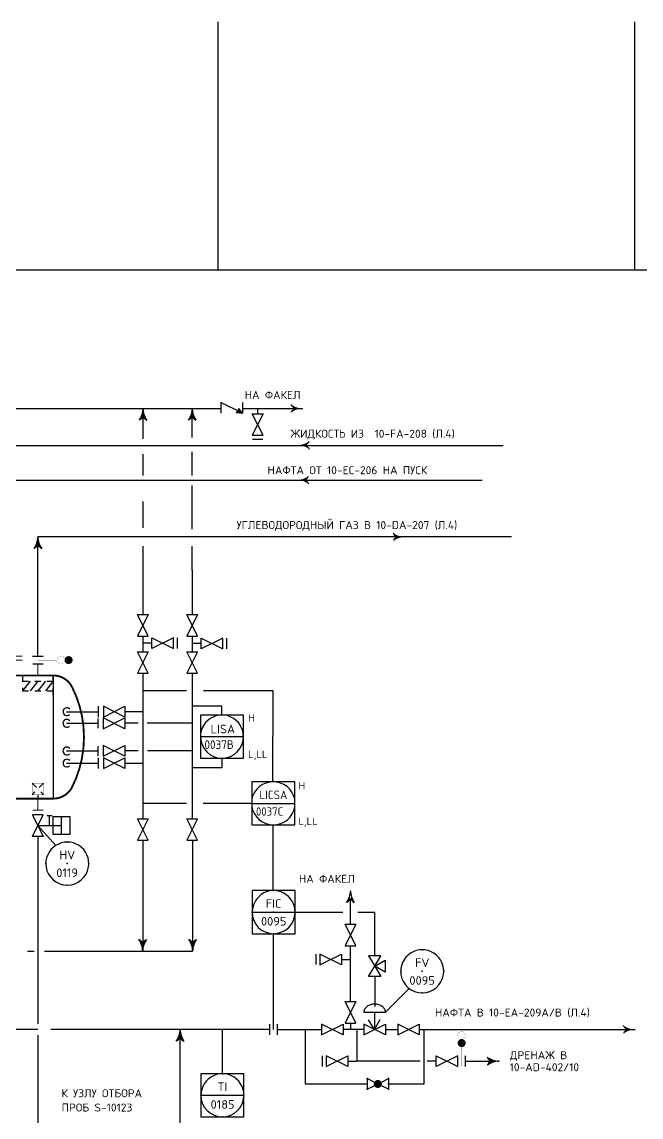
# Model space of a CAD drawing. Extents: x 78 to 490, y 181 to 404.
# Drawn here: x 419.95 to 430.01, y 197.31 to 215.1 of the extents above; entities that cross this region are included whole.
import ezdxf
from ezdxf.enums import TextEntityAlignment as Align

# ---------------------------------------------------------------- set-up
doc = ezdxf.new("R2010")
doc.units = 0
doc.linetypes.add('HIDDEN', pattern=[0.125, 0.0625, -0.0625])
doc.linetypes.add('SDASH', pattern=[0.09375, 0.046875, -0.046875])
doc.layers.get('0').update_dxf_attribs({"linetype": 'CONTINUOUS'})
for name, color, linetype in [('IN-ATTRIBS', 7, 'CONTINUOUS'), ('IN-EQUIPMENT', 7, 'CONTINUOUS'), ('IN-INST-TAP', 7, 'CONTINUOUS'), ('IN-INSTRUMENT', 7, 'SDASH'), ('IN-MAJ-PROC', 7, 'CONTINUOUS'), ('IN-MIN-PROC', 7, 'CONTINUOUS'), ('IN-PNEUMATIC', 7, 'CONTINUOUS'), ('IN-SOFTWARE', 7, 'CONTINUOUS'), ('IN-TEXT', 51, 'CONTINUOUS')]:
    doc.layers.add(name, color=color, linetype=linetype)
doc.styles.add('ATTRIBS', font='SIMPLEX', dxfattribs={"width": 0.8, "height": 0.125})
doc.styles.add('NARROW', font='simplex', dxfattribs={"width": 0.75, "height": 0.1})
doc.styles.add('S1', font='simplex.shx')
doc.styles.add('SIMPLEX', font='SIMPLEX.shx')

# ---------------------------------------------------------------- blocks, each defined once
blk = doc.blocks.new('BUBTEXT')
at = {"layer": 'IN-ATTRIBS'}
for p in [(0, 0.25), (-0.25, 0), (0, 0), (0.25, 0), (0, -0.25)]:
    blk.add_point(p, dxfattribs=at)
at = {"layer": 'IN-ATTRIBS', "flags": 1}
for tag, style, width, p in [('IDNUM', 'ATTRIBS', 0.8, (0.009, 0.584)), ('DWGNO', 'ATTRIBS', 0.8, (0.003, 0.447)), ('FILENO', 'ATTRIBS', 0.8, (-0.003, 0.311)), ('LOC', 'ATTRIBS', 0.8, (-0.08, -0.422)), ('SIG', 'ATTRIBS', 0.8, (-0.087, -0.563)), ('INSTALL', 'ATTRIBS', 0.8, (-0.087, -0.699)), ('SERV', 'ATTRIBS', 0.8, (-0.083, -0.838)), ('DATE', 'ATTRIBS', 0.8, (-0.088, -0.969)), ('DES', 'NARROW', 0.75, (-0.087, -1.102)), ('CSYS', 'NARROW', 0.75, (-0.087, -1.243))]:
    blk.add_attdef(tag, text='', height=0.1, dxfattribs=dict(at, style=style, width=width)).set_placement(p, align=Align.CENTER)
at = {"layer": 'IN-ATTRIBS', "style": 'ATTRIBS', "flags": 1}
blk.add_attdef('SYSCDI', text='', height=0.1, dxfattribs=at).set_placement((-0.312, 0.312), align=Align.RIGHT)
at = {"layer": 'IN-ATTRIBS', "style": 'S1'}
for tag, p in [('XT', (0.324, 0.257)), ('A1', (0.323, 0.115)), ('A2', (0.323, -0.035)), ('A3', (0.323, -0.185)), ('RES', (0.323, -0.342))]:
    blk.add_attdef(tag, p, '', height=0.1, dxfattribs=at)
at = {"layer": 'IN-ATTRIBS', "style": 'ATTRIBS'}
blk.add_attdef('SYSCDV', text='', height=0.1, dxfattribs=at).set_placement((-0.312, 0.141), align=Align.RIGHT)
at = {"layer": 'IN-ATTRIBS', "style": 'S1'}
for tag, p in [('INSTTYPE', (0, 0.05)), ('TAGNUM', (0.002, -0.156)), ('MD', (0.402, -0.565)), ('SZ', (0.402, -0.696))]:
    blk.add_attdef(tag, text='', height=0.1, dxfattribs=at).set_placement(p, align=Align.CENTER)
blk = doc.blocks.new('VALVTEXT')
at = {"layer": 'IN-ATTRIBS'}
for p in [(0, 0.0625), (0, 0), (0.25, 0.0625), (0.25, 0), (0, -0.0625), (0.25, -0.0625)]:
    blk.add_point(p, dxfattribs=at)
at = {"layer": 'IN-ATTRIBS', "style": 'S1', "flags": 1}
for tag, p in [('IDNUM', (0.125, 0.5625)), ('DWGNO', (0.125, 0.4375)), ('FILENO', (0.125, 0.3125))]:
    blk.add_attdef(tag, text='', height=0.1, dxfattribs=at).set_placement(p, align=Align.CENTER)
at = {"layer": 'IN-ATTRIBS', "style": 'S1'}
for tag, p in [('MODE', (0.125, 0.078125)), ('SIZE', (0.125, -0.1875))]:
    blk.add_attdef(tag, text='', height=0.1, dxfattribs=at).set_placement(p, align=Align.CENTER)
blk = doc.blocks.new('PH35')
at = {"layer": 'IN-ATTRIBS'}
for p in [(0, 0.25), (-0.25, 0), (0, 0), (0.25, 0), (0, -0.25)]:
    blk.add_point(p, dxfattribs=at)
at = {"layer": 'IN-ATTRIBS', "flags": 1}
for tag, style, width, p in [('IDNUM', 'ATTRIBS', 0.8, (0.009, 0.584)), ('DWGNO', 'ATTRIBS', 0.8, (0.003, 0.447)), ('FILENO', 'ATTRIBS', 0.8, (-0.003, 0.311)), ('LOC', 'ATTRIBS', 0.8, (-0.08, -0.422)), ('SIG', 'ATTRIBS', 0.8, (-0.087, -0.563)), ('INSTALL', 'ATTRIBS', 0.8, (-0.087, -0.699)), ('SERV', 'ATTRIBS', 0.8, (-0.083, -0.838)), ('DATE', 'ATTRIBS', 0.8, (-0.088, -0.969)), ('DES', 'NARROW', 0.75, (-0.087, -1.102)), ('CSYS', 'NARROW', 0.75, (-0.087, -1.243))]:
    blk.add_attdef(tag, text='', height=0.1, dxfattribs=dict(at, style=style, width=width)).set_placement(p, align=Align.CENTER)
at = {"layer": 'IN-ATTRIBS', "style": 'ATTRIBS', "flags": 1}
blk.add_attdef('SYSCDI', text='', height=0.1, dxfattribs=at).set_placement((-0.312, 0.312), align=Align.RIGHT)
at = {"layer": 'IN-ATTRIBS', "style": 'S1'}
for tag, p in [('XT', (0.324, 0.257)), ('A1', (0.323, 0.115)), ('A2', (0.323, -0.035)), ('A3', (0.323, -0.185)), ('RES', (0.323, -0.342))]:
    blk.add_attdef(tag, p, '', height=0.1, dxfattribs=at)
at = {"layer": 'IN-ATTRIBS', "style": 'ATTRIBS'}
blk.add_attdef('SYSCDV', text='', height=0.1, dxfattribs=at).set_placement((-0.312, 0.141), align=Align.RIGHT)
at = {"layer": 'IN-ATTRIBS', "style": 'S1'}
for tag, p in [('INSTTYPE', (0, 0.05)), ('TAGNUM', (0.002, -0.156)), ('MD', (0.402, -0.565)), ('SZ', (0.402, -0.696))]:
    blk.add_attdef(tag, text='', height=0.1, dxfattribs=at).set_placement(p, align=Align.CENTER)

msp = doc.modelspace()

# ---------------------------------------------------------------- hatches: boundary and pattern name
h = msp.add_hatch()
h.set_pattern_fill('ANSI31', color=2, scale=0.00014, style=0)
h.set_pattern_definition([(45, (304.243163666, 144.336105315), (-1.23743686708e-05, 1.23743686708e-05), [])])
h.paths.add_polyline_path([(423.429, 208.758), (423.532, 208.746), (423.471, 208.819), (423.459, 208.782)])

# ---------------------------------------------------------------- linework, layer by layer
at = {"color": 6}
for p, q in [((79.948, 211.074), (463.566, 211.074)), ((420.456, 204.485), (420.456, 202.485))]:
    msp.add_line(p, q, dxfattribs=at)
at = {"color": 2}
for p, q in [((423.182, 208.921), (423.182, 208.746)), ((423.532, 208.746), (423.182, 208.921)), ((423.532, 208.921), (423.532, 208.746)), ((423.459, 208.782), (423.429, 208.758)), ((423.429, 208.758), (423.532, 208.746)), ((423.471, 208.819), (423.459, 208.782)), ((423.532, 208.746), (423.471, 208.819)), ((423.779, 208.737), (423.779, 208.822)), ((422.061, 205.008), (421.913, 205.008)), ((422.862, 205.004), (422.715, 205.004)), ((420.674, 203.897), (421.184, 203.897)), ((421.184, 203.984), (421.184, 203.809)), ((420.674, 203.708), (421.182, 203.708)), ((421.182, 203.787), (421.182, 203.63)), ((421.182, 203.338), (421.182, 203.18)), ((420.674, 203.259), (421.182, 203.259)), ((421.184, 203.149), (421.184, 202.974)), ((420.674, 203.062), (421.184, 203.062)), ((420.437, 202.204), (420.35, 202.204)), ((420.394, 202.047), (420.394, 202.204)), ((420.59, 201.907), (420.59, 202.187)), ((420.206, 202.047), (420.59, 202.047)), ((425.14, 199.874), (425.288, 199.874)), ((425.506, 199.016), (425.856, 199.016)), ((425.681, 198.735), (425.681, 199.016)), ((426.683, 198.133), (426.683, 198.308)), ((426.683, 198.308), (427.033, 198.133)), ((427.033, 198.308), (426.683, 198.133)), ((427.033, 198.133), (427.033, 198.308)), ((427.158, 198.133), (427.158, 198.308))]:
    msp.add_line(p, q, dxfattribs=at)
at = {"color": 2, "linetype": 'Continuous'}
for p, q in [((423.694, 208.322), (423.865, 208.322)), ((422.476, 204.922), (422.476, 205.094)), ((423.277, 204.918), (423.277, 205.09)), ((424.725, 199.96), (424.725, 199.788)), ((424.827, 198.306), (424.827, 198.135))]:
    msp.add_line(p, q, dxfattribs=at)
at = {"color": 5}
for p, q in [((427.903, 206.735), (420.206, 206.735)), ((420.206, 204.797), (420.206, 206.61)), ((425.288, 200.444), (425.288, 200.863)), ((425.288, 199.19), (425.288, 200.094)), ((424.549, 198.735), (424.549, 197.851)), ((425.288, 198.84), (425.288, 198.734)), ((425.389, 198.734), (425.389, 198.22)), ((426.483, 197.851), (426.483, 198.735)), ((425.242, 198.22), (425.389, 198.22)), ((426.419, 198.22), (425.389, 198.22)), ((426.683, 198.22), (426.535, 198.22)), ((427.158, 198.22), (427.577, 198.22)), ((424.549, 197.851), (425.558, 197.851)), ((425.907, 197.851), (426.483, 197.851))]:
    msp.add_line(p, q, dxfattribs=at)
at = {"color": 7, "linetype": 'Continuous'}
for p, q in [((420.081, 204.391), (419.956, 204.235)), ((420.206, 204.391), (420.081, 204.235)), ((420.331, 204.391), (420.206, 204.235)), ((420.456, 204.391), (420.331, 204.235)), ((424.027, 202.758), (424.032, 204.235)), ((423.199, 203.842), (423.199, 203.985)), ((423.199, 203.142), (423.199, 202.985))]:
    msp.add_line(p, q, dxfattribs=at)
at = {"linetype": 'Continuous'}
for p, q in [((422.849, 203.492), (423.549, 203.492)), ((423.682, 202.408), (424.382, 202.408)), ((423.687, 200.641), (424.387, 200.641)), ((424.181, 200.641), (425.162, 200.641)), ((425.407, 200.641), (425.681, 200.641)), ((422.856, 197.666), (423.556, 197.666))]:
    msp.add_line(p, q, dxfattribs=at)
for p, q in [((423.682, 202.408), (423.682, 202.058)), ((424.382, 202.058), (424.382, 202.355)), ((420.206, 202.047), (420.5, 201.721)), ((423.682, 202.058), (424.382, 202.058)), ((425.856, 199.016), (426.242, 199.402))]:
    msp.add_line(p, q)
at = {"color": 7}
for p, q in [((424.025, 202.058), (424.025, 200.991)), ((425.681, 199.932), (425.681, 200.641)), ((425.679, 198.734), (425.578, 198.892)), ((425.679, 198.734), (425.769, 198.898)), ((423.206, 198.016), (423.206, 198.735))]:
    msp.add_line(p, q, dxfattribs=at)
at = {"color": 2}
for points in [[(423.867, 208.387), (423.692, 208.737), (423.867, 208.737), (423.692, 208.387)], [(422.001, 205.125), (421.826, 205.475), (422.001, 205.475), (421.826, 205.125)], [(422.802, 205.125), (422.627, 205.475), (422.802, 205.475), (422.627, 205.125)], [(422.411, 205.096), (422.061, 204.921), (422.061, 205.096), (422.411, 204.921)], [(423.212, 205.091), (422.862, 204.916), (422.862, 205.091), (423.212, 204.916)], [(422.001, 204.521), (421.826, 204.871), (422.001, 204.871), (421.826, 204.521)], [(422.802, 204.521), (422.627, 204.871), (422.802, 204.871), (422.627, 204.521)], [(421.272, 203.809), (421.622, 203.984), (421.622, 203.809), (421.272, 203.984)], [(421.27, 203.621), (421.62, 203.796), (421.62, 203.621), (421.27, 203.796)], [(421.27, 203.172), (421.62, 203.347), (421.62, 203.172), (421.27, 203.347)], [(421.272, 202.974), (421.622, 203.149), (421.622, 202.974), (421.272, 203.149)], [(420.118, 202.222), (420.293, 201.872), (420.118, 201.872), (420.293, 202.222)], [(420.73, 201.907), (420.73, 202.187), (420.45, 202.187), (420.45, 201.907)], [(422.001, 201.808), (421.826, 202.158), (422.001, 202.158), (421.826, 201.808)], [(422.802, 201.808), (422.627, 202.158), (422.802, 202.158), (422.627, 201.808)], [(425.375, 200.094), (425.2, 200.444), (425.375, 200.444), (425.2, 200.094)], [(424.79, 199.786), (425.14, 199.961), (425.14, 199.786), (424.79, 199.961)], [(425.375, 198.84), (425.2, 199.19), (425.375, 199.19), (425.2, 198.84)], [(424.818, 198.647), (425.168, 198.822), (425.168, 198.647), (424.818, 198.822)], [(425.506, 198.647), (425.856, 198.822), (425.856, 198.647), (425.506, 198.822)], [(426.056, 198.647), (426.406, 198.822), (426.406, 198.647), (426.056, 198.822)], [(424.892, 198.133), (425.242, 198.308), (425.242, 198.133), (424.892, 198.308)]]:
    msp.add_lwpolyline(points, close=True, dxfattribs=at)
at = {"color": 3}
for points in [[(424.553, 208.226, 0.206864), (424.615, 208.288)], [(424.553, 208.226, -0.206864), (424.615, 208.163)], [(424.542, 207.66, 0.206864), (424.605, 207.723)], [(424.542, 207.66, -0.206864), (424.605, 207.598)]]:
    msp.add_lwpolyline(points, format="xyb", dxfattribs=at)
at = {"color": 5}
for points in [[(420.206, 206.735, 0.150368), (420.269, 206.547, 0.150368)], [(426.047, 206.735, -0.206864), (425.985, 206.797, -0.206864)], [(426.047, 206.735, 0.206864), (425.985, 206.672, 0.206864)], [(420.206, 206.61, -0.206864), (420.144, 206.547, -0.206864)], [(420.206, 206.61, 0.206864), (420.269, 206.547, 0.206864)], [(425.288, 200.863, -0.206864), (425.225, 200.8)], [(425.288, 200.988, 0.150368), (425.35, 200.8)], [(425.288, 200.863, 0.206864), (425.35, 200.8)], [(427.577, 198.22, -0.206864), (427.514, 198.283)], [(427.702, 198.22, 0.150368), (427.514, 198.158)], [(427.577, 198.22, 0.206864), (427.514, 198.158)]]:
    msp.add_lwpolyline(points, format="xyb", dxfattribs=at)
at = {"color": 6}
for points, const_width in [([(419.331, 204.797), (419.956, 204.797)], 0.015), ([(419.331, 204.735), (419.956, 204.735)], 0.015), ([(420.119, 204.672), (420.294, 204.672)], 0.021), ([(420.206, 204.485), (420.206, 204.672)], 0.015), ([(420.206, 202.485), (420.206, 202.297)], 0.015), ([(420.294, 202.297), (420.119, 202.297)], 0.021)]:
    msp.add_lwpolyline(points, dxfattribs=dict(at, const_width=const_width))
at = {"color": 2}
for points, const_width in [([(420.581, 204.798, 1), (420.581, 204.671, 1)], 0.0025), ([(420.706, 204.767, 1), (420.706, 204.702, 1)], 0.065), ([(427.032, 198.639, -1), (427.159, 198.639, -1)], 0.0025), ([(427.063, 198.514, -1), (427.128, 198.514, -1)], 0.065), ([(425.699, 197.851, 1), (425.765, 197.851, 1)], 0.0656)]:
    msp.add_lwpolyline(points, format="xyb", close=True, dxfattribs=dict(at, const_width=const_width))
for points, const_width in [([(420.519, 204.735), (420.206, 204.735)], 0.005), ([(423.975, 198.822), (423.975, 198.647)], 0.021), ([(424.1, 198.822), (424.1, 198.647)], 0.021), ([(427.096, 198.449), (427.096, 198.137)], 0.005)]:
    msp.add_lwpolyline(points, dxfattribs=dict(at, const_width=const_width))
at = {"color": 6, "const_width": 0.03}
msp.add_lwpolyline([(415.081, 204.485, 0.267949), (414.782, 204.312, 0.242718), (414.782, 202.657, 0.267949), (415.081, 202.485), (420.456, 202.485, 0.267949), (420.755, 202.657, 0.242718), (420.755, 204.312, 0.267949), (420.456, 204.485)], format="xyb", close=True, dxfattribs=at)
for points in [[(423.549, 203.438), (423.549, 203.842), (422.849, 203.842), (422.849, 203.438)], [(422.849, 203.438), (422.849, 203.142), (423.549, 203.142), (423.549, 203.438)], [(424.382, 202.355), (424.382, 202.758), (423.682, 202.758), (423.682, 202.355)], [(424.387, 200.588), (424.387, 200.991), (423.687, 200.991), (423.687, 200.588)], [(423.687, 200.588), (423.687, 200.291), (424.387, 200.291), (424.387, 200.641)], [(423.556, 197.613), (423.556, 198.016), (422.856, 198.016), (422.856, 197.613)], [(422.856, 197.613), (422.856, 197.316), (423.556, 197.316), (423.556, 197.613)]]:
    msp.add_lwpolyline(points)
at = {"color": 7}
for points in [[(425.681, 199.762), (425.779, 199.932), (425.583, 199.932)], [(425.681, 199.762), (425.851, 199.86), (425.851, 199.664)], [(425.681, 199.762), (425.779, 199.593), (425.583, 199.593)]]:
    msp.add_lwpolyline(points, close=True, dxfattribs=at)
at = {"color": 2}
msp.add_lwpolyline([(425.856, 199.016, 0.126822), (425.844, 199.064, 0.10607), (425.805, 199.109, 0.085783), (425.75, 199.137, 0.075445), (425.681, 199.147, 0.075445), (425.612, 199.137, 0.085783), (425.557, 199.109, 0.10607), (425.518, 199.064, 0.126822), (425.506, 199.016)], format="xyb", dxfattribs=at)
for points in [[(425.673, 197.88), (425.557, 197.939), (425.557, 197.764), (425.673, 197.822)], [(425.791, 197.88), (425.907, 197.939), (425.907, 197.764), (425.791, 197.822)]]:
    msp.add_lwpolyline(points, dxfattribs=at)
at = {"color": 5}
for centre, start, end in [((419.87, 206.742), 324.4623, 358.6678), ((424.952, 200.995), 324.4623, 358.6678), ((427.71, 198.556), 234.4623, 268.6678)]:
    msp.add_arc(centre, 0.336, start, end, dxfattribs=at)
for centre, radius, start, end in [((420.678, 203.897), 0.0625, 39.5677, 313.6823), ((420.676, 203.708), 0.0625, 39.5677, 313.6823), ((423.199, 203.492), 0.35, 351.1529, 188.8471), ((423.199, 203.492), 0.35, 180, 360), ((420.676, 203.259), 0.0625, 39.5677, 313.6823), ((420.678, 203.062), 0.0625, 39.5677, 313.6823), ((424.032, 202.4), 0.359, 12.6684, 167.3316), ((424.032, 202.408), 0.35, 351.1529, 351.1529), ((424.557, 202.408), 0.35, 188.8471, 188.8471), ((424.034, 202.41), 0.352, 189.061, 350.939), ((420.685, 201.429), 0.35, 351.1529, 188.8471), ((420.685, 201.429), 0.35, 188.8471, 351.1529), ((424.039, 200.643), 0.348, 350.7835, 180.3164), ((424.037, 200.641), 0.35, 180, 0), ((426.454, 199.68), 0.35, 351.1529, 188.8471), ((426.454, 199.68), 0.35, 188.8471, 351.1529), ((423.206, 197.666), 0.35, 351.1529, 188.8471), ((423.206, 197.666), 0.35, 180, 0)]:
    msp.add_arc(centre, radius, start, end)
at = {"color": 2}
for p in [(425.557, 197.851), (425.907, 197.939), (425.907, 197.851), (425.557, 197.764), (425.907, 197.764)]:
    msp.add_point(p, dxfattribs=at)
at = {"color": 3}
for points in [[(424.428, 208.226), (424.553, 208.226), (424.468, 208.229), (424.569, 208.234)], [(424.428, 208.226), (424.553, 208.226), (424.468, 208.223), (424.569, 208.218)], [(424.468, 208.229), (424.569, 208.234), (424.507, 208.237), (424.584, 208.244)], [(424.468, 208.223), (424.569, 208.218), (424.507, 208.214), (424.584, 208.207)], [(424.507, 208.237), (424.584, 208.244), (424.545, 208.25), (424.597, 208.257)], [(424.507, 208.214), (424.584, 208.207), (424.545, 208.202), (424.597, 208.194)], [(424.545, 208.25), (424.597, 208.257), (424.581, 208.267), (424.607, 208.272)], [(424.545, 208.202), (424.597, 208.194), (424.581, 208.185), (424.607, 208.18)], [(424.581, 208.267), (424.607, 208.272), (424.615, 208.288)], [(424.581, 208.185), (424.607, 208.18), (424.615, 208.163)], [(424.417, 207.66), (424.542, 207.66), (424.457, 207.663), (424.558, 207.668)], [(424.417, 207.66), (424.542, 207.66), (424.457, 207.657), (424.558, 207.652)], [(424.457, 207.663), (424.558, 207.668), (424.496, 207.671), (424.573, 207.679)], [(424.457, 207.657), (424.558, 207.652), (424.496, 207.649), (424.573, 207.641)], [(424.496, 207.671), (424.573, 207.679), (424.534, 207.684), (424.586, 207.692)], [(424.496, 207.649), (424.573, 207.641), (424.534, 207.636), (424.586, 207.629)], [(424.534, 207.684), (424.586, 207.692), (424.571, 207.701), (424.597, 207.706)], [(424.534, 207.636), (424.586, 207.629), (424.571, 207.619), (424.597, 207.614)], [(424.571, 207.701), (424.597, 207.706), (424.605, 207.723)], [(424.571, 207.619), (424.597, 207.614), (424.605, 207.598)]]:
    msp.add_solid(points, dxfattribs=at)
at = {"color": 5}
for points in [[(420.206, 206.735), (420.206, 206.61), (420.203, 206.695), (420.198, 206.593)], [(420.206, 206.735), (420.206, 206.61), (420.209, 206.695), (420.214, 206.593)], [(426.019, 206.776), (425.993, 206.781), (425.985, 206.797)], [(426.055, 206.759), (426.003, 206.766), (426.019, 206.776), (425.993, 206.781)], [(426.055, 206.711), (426.003, 206.703), (426.019, 206.693), (425.993, 206.688)], [(426.093, 206.746), (426.016, 206.753), (426.055, 206.759), (426.003, 206.766)], [(426.093, 206.723), (426.016, 206.716), (426.055, 206.711), (426.003, 206.703)], [(426.132, 206.738), (426.031, 206.743), (426.093, 206.746), (426.016, 206.753)], [(426.132, 206.731), (426.031, 206.727), (426.093, 206.723), (426.016, 206.716)], [(426.172, 206.735), (426.047, 206.735), (426.132, 206.738), (426.031, 206.743)], [(426.172, 206.735), (426.047, 206.735), (426.132, 206.731), (426.031, 206.727)], [(420.182, 206.617), (420.175, 206.566), (420.165, 206.581), (420.16, 206.555)], [(420.195, 206.655), (420.187, 206.579), (420.182, 206.617), (420.175, 206.566)], [(420.203, 206.695), (420.198, 206.593), (420.195, 206.655), (420.187, 206.579)], [(420.209, 206.695), (420.214, 206.593), (420.217, 206.655), (420.225, 206.579)], [(420.217, 206.655), (420.225, 206.579), (420.23, 206.617), (420.238, 206.566)], [(420.23, 206.617), (420.238, 206.566), (420.247, 206.581), (420.252, 206.555)], [(420.247, 206.581), (420.252, 206.555), (420.269, 206.547)], [(426.019, 206.693), (425.993, 206.688), (425.985, 206.672)], [(425.264, 200.87), (425.256, 200.819), (425.246, 200.834), (425.241, 200.808)], [(425.276, 200.908), (425.269, 200.832), (425.264, 200.87), (425.256, 200.819)], [(425.284, 200.948), (425.28, 200.846), (425.276, 200.908), (425.269, 200.832)], [(425.291, 200.948), (425.296, 200.846), (425.299, 200.908), (425.306, 200.832)], [(425.299, 200.908), (425.306, 200.832), (425.312, 200.87), (425.319, 200.819)], [(425.312, 200.87), (425.319, 200.819), (425.329, 200.834), (425.334, 200.808)], [(425.246, 200.834), (425.241, 200.808), (425.225, 200.8)], [(425.329, 200.834), (425.334, 200.808), (425.35, 200.8)], [(427.548, 198.261), (427.522, 198.266), (427.514, 198.283)], [(427.548, 198.179), (427.522, 198.174), (427.514, 198.158)], [(427.584, 198.244), (427.533, 198.252), (427.548, 198.261), (427.522, 198.266)], [(427.584, 198.196), (427.533, 198.189), (427.548, 198.179), (427.522, 198.174)], [(427.622, 198.232), (427.546, 198.239), (427.584, 198.244), (427.533, 198.252)], [(427.622, 198.209), (427.546, 198.202), (427.584, 198.196), (427.533, 198.189)], [(427.662, 198.223), (427.56, 198.228), (427.622, 198.232), (427.546, 198.239)], [(427.662, 198.217), (427.56, 198.212), (427.622, 198.209), (427.546, 198.202)], [(427.702, 198.22), (427.577, 198.22), (427.662, 198.223), (427.56, 198.228)], [(427.702, 198.22), (427.577, 198.22), (427.662, 198.217), (427.56, 198.212)]]:
    msp.add_solid(points, dxfattribs=at)
msp.add_solid([(420.165, 206.581), (420.16, 206.555), (420.144, 206.547)])
at = {"layer": 'IN-EQUIPMENT', "color": 2}
msp.add_line((420.119, 204.797), (420.294, 204.797), dxfattribs=at)
at = {"layer": 'IN-EQUIPMENT', "color": 7, "linetype": 'HIDDEN'}
for p, q in [((419.956, 204.485), (419.956, 204.235)), ((420.456, 204.172), (420.456, 204.485)), ((419.956, 204.391), (420.456, 204.391)), ((419.956, 204.235), (420.456, 204.235)), ((420.3, 202.735), (420.112, 202.547)), ((420.112, 202.735), (420.3, 202.547)), ((420.206, 202.547), (420.206, 202.485))]:
    msp.add_line(p, q, dxfattribs=at)
at = {"layer": 'IN-EQUIPMENT', "color": 7, "linetype": 'HIDDEN', "const_width": 0.005}
for points in [[(420.112, 202.735), (420.3, 202.735)], [(420.112, 202.735), (420.112, 202.547)], [(420.3, 202.735), (420.3, 202.547)], [(420.112, 202.547), (420.3, 202.547)]]:
    msp.add_lwpolyline(points, dxfattribs=at)
at = {"layer": 'IN-INST-TAP', "color": 7}
msp.add_line((424.037, 198.735), (424.037, 200.291), dxfattribs=at)
at = {"layer": 'IN-MAJ-PROC', "color": 3}
for p, q in [((420.206, 201.872), (420.206, 198.827)), ((423.975, 198.735), (420.416, 198.735)), ((424.1, 198.735), (424.818, 198.735)), ((425.506, 198.733), (425.168, 198.733)), ((426.056, 198.73), (425.856, 198.73)), ((426.406, 198.735), (429.915, 198.735)), ((420.206, 198.641), (420.206, 196.391)), ((422.519, 196.297), (422.519, 198.61))]:
    msp.add_line(p, q, dxfattribs=at)
at = {"layer": 'IN-MAJ-PROC', "color": 3, "linetype": 'Continuous', "ltscale": 50}
msp.add_line((420.206, 198.735), (400.144, 198.735), dxfattribs=at)
at = {"layer": 'IN-MAJ-PROC', "color": 7}
msp.add_line((425.683, 198.734), (425.679, 198.734), dxfattribs=at)
at = {"layer": 'IN-MAJ-PROC', "color": 3}
for points in [[(422.519, 198.735, 0.150368), (422.581, 198.547, 0.150368)], [(429.79, 198.735, -0.206864), (429.728, 198.797)], [(429.79, 198.735, 0.206864), (429.728, 198.672)], [(422.519, 198.61, -0.206864), (422.456, 198.547, -0.206864)], [(422.519, 198.61, 0.206864), (422.581, 198.547, 0.206864)]]:
    msp.add_lwpolyline(points, format="xyb", dxfattribs=at)
msp.add_arc((422.183, 198.742), 0.336, 324.4623, 358.6678, dxfattribs=at)
for points in [[(422.519, 198.735), (422.519, 198.61), (422.515, 198.695), (422.511, 198.593)], [(422.519, 198.735), (422.519, 198.61), (422.522, 198.695), (422.527, 198.593)], [(429.761, 198.776), (429.736, 198.781), (429.728, 198.797)], [(429.798, 198.759), (429.746, 198.766), (429.761, 198.776), (429.736, 198.781)], [(429.798, 198.711), (429.746, 198.703), (429.761, 198.693), (429.736, 198.688)], [(429.836, 198.746), (429.759, 198.753), (429.798, 198.759), (429.746, 198.766)], [(429.836, 198.723), (429.759, 198.716), (429.798, 198.711), (429.746, 198.703)], [(429.875, 198.738), (429.774, 198.743), (429.836, 198.746), (429.759, 198.753)], [(429.875, 198.731), (429.774, 198.727), (429.836, 198.723), (429.759, 198.716)], [(429.915, 198.735), (429.79, 198.735), (429.875, 198.738), (429.774, 198.743)], [(429.915, 198.735), (429.79, 198.735), (429.875, 198.731), (429.774, 198.727)], [(422.477, 198.581), (422.472, 198.555), (422.456, 198.547)], [(422.495, 198.617), (422.487, 198.566), (422.477, 198.581), (422.472, 198.555)], [(422.507, 198.655), (422.5, 198.579), (422.495, 198.617), (422.487, 198.566)], [(422.515, 198.695), (422.511, 198.593), (422.507, 198.655), (422.5, 198.579)], [(422.522, 198.695), (422.527, 198.593), (422.53, 198.655), (422.537, 198.579)], [(422.53, 198.655), (422.537, 198.579), (422.543, 198.617), (422.55, 198.566)], [(422.543, 198.617), (422.55, 198.566), (422.56, 198.581), (422.565, 198.555)], [(422.56, 198.581), (422.565, 198.555), (422.581, 198.547)], [(429.761, 198.693), (429.736, 198.688), (429.728, 198.672)]]:
    msp.add_solid(points, dxfattribs=at)
at = {"layer": 'IN-MIN-PROC', "color": 4, "linetype": 'Continuous'}
for p, q in [((423.138, 211.074), (423.138, 215.101)), ((429.909, 211.074), (429.909, 215.101))]:
    msp.add_line(p, q, dxfattribs=at)
at = {"layer": 'IN-MIN-PROC', "color": 7, "linetype": 'Continuous'}
for p, q in [((423.138, 211.074), (423.138, 215.101)), ((429.909, 211.074), (429.909, 215.101))]:
    msp.add_line(p, q, dxfattribs=at)
at = {"layer": 'IN-MIN-PROC', "color": 5}
for p, q in [((421.914, 208.822), (421.914, 208.328)), ((422.713, 208.351), (422.713, 208.822)), ((423.532, 208.822), (424.512, 208.822)), ((421.914, 208.079), (421.914, 207.734)), ((422.713, 207.734), (422.713, 208.116)), ((422.713, 206.863), (422.713, 207.572)), ((421.914, 207.31), (421.914, 206.885)), ((421.914, 206.584), (421.914, 205.482)), ((422.713, 206.198), (422.713, 206.584)), ((422.713, 206.198), (422.714, 205.484)), ((421.913, 205.125), (421.913, 204.871)), ((422.715, 205.125), (422.715, 204.871)), ((421.913, 203.897), (421.622, 203.897)), ((421.836, 203.708), (421.62, 203.708)), ((422.715, 203.708), (421.985, 203.708)), ((421.836, 203.259), (421.62, 203.259)), ((422.715, 203.259), (421.988, 203.259)), ((421.913, 203.057), (421.622, 203.057)), ((421.913, 201.808), (421.913, 200.007)), ((422.719, 201.808), (422.719, 200.007)), ((420.035, 200.007), (420.148, 200.007)), ((420.314, 200.007), (422.719, 200.007))]:
    msp.add_line(p, q, dxfattribs=at)
at = {"layer": 'IN-MIN-PROC', "color": 3}
for p, q in [((416.273, 208.223), (427.772, 208.223)), ((416.273, 207.66), (427.427, 207.66))]:
    msp.add_line(p, q, dxfattribs=at)
at = {"layer": 'IN-MIN-PROC', "color": 7}
for p, q in [((422.624, 204.235), (421.913, 204.235)), ((422.624, 202.408), (421.913, 202.408))]:
    msp.add_line(p, q, dxfattribs=at)
at = {"layer": 'IN-MIN-PROC', "color": 5}
for points in [[(424.387, 208.822, -0.206864), (424.325, 208.884)], [(421.914, 208.822, -0.150368), (421.851, 208.634)], [(421.914, 208.697, -0.206864), (421.851, 208.634)], [(421.914, 208.697, 0.206864), (421.976, 208.634)], [(422.713, 208.822, -0.150368), (422.65, 208.634)], [(422.713, 208.697, -0.206864), (422.65, 208.634)], [(422.713, 208.697, 0.206864), (422.775, 208.634)], [(424.387, 208.822, 0.206864), (424.325, 208.759)], [(421.91, 200.007, 0.150368), (421.848, 200.194, 0.150368)], [(421.91, 200.132, 0.206864), (421.848, 200.194, 0.206864)], [(421.91, 200.132, -0.206864), (421.973, 200.194, -0.206864)], [(422.722, 200.007, 0.150368), (422.66, 200.194, 0.150368)], [(422.722, 200.132, 0.206864), (422.66, 200.194, 0.206864)], [(422.722, 200.132, -0.206864), (422.785, 200.194, -0.206864)]]:
    msp.add_lwpolyline(points, format="xyb", dxfattribs=at)
for points in [[(412.56, 208.822), (423.182, 208.822)], [(421.913, 204.521), (421.913, 202.158)], [(422.715, 204.521), (422.715, 202.158)]]:
    msp.add_lwpolyline(points, dxfattribs=at)
for centre, start, end in [((422.25, 208.83), 181.3322, 215.5377), ((423.049, 208.83), 181.3322, 215.5377), ((422.246, 199.999), 144.4623, 178.6678), ((423.058, 199.999), 144.4623, 178.6678)]:
    msp.add_arc(centre, 0.336, start, end, dxfattribs=at)
for points in [[(424.359, 208.863), (424.333, 208.868), (424.325, 208.884)], [(424.395, 208.846), (424.344, 208.853), (424.359, 208.863), (424.333, 208.868)], [(424.433, 208.833), (424.356, 208.841), (424.395, 208.846), (424.344, 208.853)], [(424.472, 208.825), (424.371, 208.83), (424.433, 208.833), (424.356, 208.841)], [(421.872, 208.668), (421.867, 208.642), (421.851, 208.634)], [(421.89, 208.705), (421.882, 208.653), (421.872, 208.668), (421.867, 208.642)], [(421.902, 208.743), (421.895, 208.666), (421.89, 208.705), (421.882, 208.653)], [(421.91, 208.782), (421.906, 208.681), (421.902, 208.743), (421.895, 208.666)], [(421.914, 208.822), (421.914, 208.697), (421.91, 208.782), (421.906, 208.681)], [(421.914, 208.822), (421.914, 208.697), (421.917, 208.782), (421.922, 208.681)], [(421.917, 208.782), (421.922, 208.681), (421.925, 208.743), (421.932, 208.666)], [(421.925, 208.743), (421.932, 208.666), (421.938, 208.705), (421.945, 208.653)], [(421.938, 208.705), (421.945, 208.653), (421.955, 208.668), (421.96, 208.642)], [(421.955, 208.668), (421.96, 208.642), (421.976, 208.634)], [(422.672, 208.668), (422.667, 208.642), (422.65, 208.634)], [(422.689, 208.705), (422.682, 208.653), (422.672, 208.668), (422.667, 208.642)], [(422.702, 208.743), (422.694, 208.666), (422.689, 208.705), (422.682, 208.653)], [(422.71, 208.782), (422.705, 208.681), (422.702, 208.743), (422.694, 208.666)], [(422.713, 208.822), (422.713, 208.697), (422.71, 208.782), (422.705, 208.681)], [(422.713, 208.822), (422.713, 208.697), (422.716, 208.782), (422.721, 208.681)], [(422.716, 208.782), (422.721, 208.681), (422.724, 208.743), (422.732, 208.666)], [(422.724, 208.743), (422.732, 208.666), (422.737, 208.705), (422.744, 208.653)], [(422.737, 208.705), (422.744, 208.653), (422.754, 208.668), (422.759, 208.642)], [(422.754, 208.668), (422.759, 208.642), (422.775, 208.634)], [(424.359, 208.781), (424.333, 208.776), (424.325, 208.759)], [(424.395, 208.798), (424.344, 208.79), (424.359, 208.781), (424.333, 208.776)], [(424.433, 208.811), (424.356, 208.803), (424.395, 208.798), (424.344, 208.79)], [(424.472, 208.819), (424.371, 208.814), (424.433, 208.811), (424.356, 208.803)], [(424.512, 208.822), (424.387, 208.822), (424.472, 208.825), (424.371, 208.83)], [(424.512, 208.822), (424.387, 208.822), (424.472, 208.819), (424.371, 208.814)], [(421.869, 200.16), (421.864, 200.186), (421.848, 200.194)], [(421.886, 200.124), (421.879, 200.176), (421.869, 200.16), (421.864, 200.186)], [(421.899, 200.086), (421.892, 200.163), (421.886, 200.124), (421.879, 200.176)], [(421.907, 200.047), (421.902, 200.148), (421.899, 200.086), (421.892, 200.163)], [(421.91, 200.007), (421.91, 200.132), (421.907, 200.047), (421.902, 200.148)], [(421.91, 200.007), (421.91, 200.132), (421.913, 200.047), (421.918, 200.148)], [(421.913, 200.047), (421.918, 200.148), (421.922, 200.086), (421.929, 200.163)], [(421.922, 200.086), (421.929, 200.163), (421.934, 200.124), (421.942, 200.176)], [(421.934, 200.124), (421.942, 200.176), (421.951, 200.16), (421.956, 200.186)], [(421.951, 200.16), (421.956, 200.186), (421.973, 200.194)], [(422.681, 200.16), (422.676, 200.186), (422.66, 200.194)], [(422.698, 200.124), (422.691, 200.176), (422.681, 200.16), (422.676, 200.186)], [(422.711, 200.086), (422.704, 200.163), (422.698, 200.124), (422.691, 200.176)], [(422.719, 200.047), (422.714, 200.148), (422.711, 200.086), (422.704, 200.163)], [(422.722, 200.007), (422.722, 200.132), (422.719, 200.047), (422.714, 200.148)], [(422.722, 200.007), (422.722, 200.132), (422.726, 200.047), (422.73, 200.148)], [(422.726, 200.047), (422.73, 200.148), (422.734, 200.086), (422.741, 200.163)], [(422.734, 200.086), (422.741, 200.163), (422.746, 200.124), (422.754, 200.176)], [(422.746, 200.124), (422.754, 200.176), (422.763, 200.16), (422.768, 200.186)], [(422.763, 200.16), (422.768, 200.186), (422.785, 200.194)]]:
    msp.add_solid(points, dxfattribs=at)
at = {"layer": 'IN-PNEUMATIC', "color": 7}
msp.add_line((425.681, 199.593), (425.681, 199.11), dxfattribs=at)
at = {"layer": 'IN-SOFTWARE', "color": 7, "linetype": 'Continuous'}
for p, q in [((424.032, 204.233), (422.897, 204.235)), ((423.199, 203.985), (422.715, 203.985)), ((423.199, 202.985), (422.715, 202.985)), ((423.682, 202.408), (422.894, 202.408))]:
    msp.add_line(p, q, dxfattribs=at)

# ---------------------------------------------------------------- block references
at = {"color": 2, "xscale": 1.4, "yscale": 1.4, "zscale": 1.4}
msp.add_blockref('VALVTEXT', (425.557, 197.851), dxfattribs=at)
at = {"layer": 'IN-INSTRUMENT', "color": 7}
ref = msp.add_blockref('BUBTEXT', (420.685, 201.429), dxfattribs=dict(at, xscale=-1.4, yscale=1.4, zscale=1.4))
ref.add_attrib('INSTTYPE', 'HV', dxfattribs={"layer": 'IN-ATTRIBS', "height": 0.14, "style": 'S1'}).set_placement((420.685, 201.499), align=Align.CENTER)
ref.add_attrib('TAGNUM', '0119', dxfattribs={"layer": 'IN-ATTRIBS', "height": 0.14, "style": 'S1'}).set_placement((420.682, 201.211), align=Align.CENTER)
at = {"layer": 'IN-INSTRUMENT', "color": 7, "xscale": 1.4, "yscale": 1.4, "zscale": 1.4}
for p, values in [((424.037, 200.641), {'INSTTYPE': 'FIC', 'TAGNUM': '0095'}), ((423.206, 197.666), {'INSTTYPE': 'TI', 'TAGNUM': '0185'})]:
    msp.add_blockref('BUBTEXT', p, dxfattribs=at).add_auto_attribs(values)
at = {"layer": 'IN-INSTRUMENT', "color": 7}
ref = msp.add_blockref('PH35', (426.454, 199.68), dxfattribs=dict(at, xscale=-1.4, yscale=1.4, zscale=1.4))
ref.add_attrib('INSTTYPE', 'FV', dxfattribs={"layer": 'IN-ATTRIBS', "height": 0.14, "style": 'S1'}).set_placement((426.454, 199.75), align=Align.CENTER)
ref.add_attrib('TAGNUM', '0095', dxfattribs={"layer": 'IN-ATTRIBS', "height": 0.14, "style": 'S1'}).set_placement((426.452, 199.461), align=Align.CENTER)

# ---------------------------------------------------------------- texts
at = {"linetype": 'Continuous', "style": 'SIMPLEX'}
for s, height, p in [('LISA', 0.14, (423.013, 203.545)), ('H', 0.12, (423.625, 203.733)), ('L,LL', 0.12, (423.625, 203.144)), ('H', 0.12, (424.442, 202.635)), ('L,LL', 0.12, (424.442, 202.058))]:
    msp.add_text(s, height=height, dxfattribs=at).set_placement(p)
at = {"linetype": 'Continuous', "style": 'SIMPLEX', "width": 0.9}
for s, height, p in [('0037B', 0.14, (422.914, 203.292)), ('LICSA', 0.14, (423.808, 202.476)), ('0037C', 0.135, (423.752, 202.208))]:
    msp.add_text(s, height=height, dxfattribs=at).set_placement(p)
at = {"layer": 'IN-TEXT', "color": 1, "style": 'SIMPLEX'}
for s, p in [('НА ФАКЕЛ ', (423.568, 208.976)), ('ЖИДКОСТЬ ИЗ  10-FA-208 (Л.4)', (424.313, 208.347)), ('НАФТА ОТ 10-ЕС-206 НА ПУСК', (423.939, 207.754)), ('УГЛЕВОДОРОДНЫЙ ГАЗ В 10-DA-207 (Л.4)', (423.436, 206.863)), ('НА ФАКЕЛ', (424.449, 201.117)), ('ДРЕНАЖ B', (427.879, 198.252)), ('10-AD-402/10', (427.875, 198.057)), ('К УЗЛУ ОТБОРА ', (420.589, 197.634)), ('ПРОБ S-10123', (420.592, 197.402))]:
    msp.add_text(s, height=0.13, dxfattribs=at).set_placement(p)
at = {"layer": 'IN-TEXT', "color": 5, "style": 'SIMPLEX'}
msp.add_text('НАФТA В 10-ЕА-209A/B (Л.4)', height=0.13, dxfattribs=at).set_placement((426.661, 198.945))

doc.saveas('drawing.dxf')
